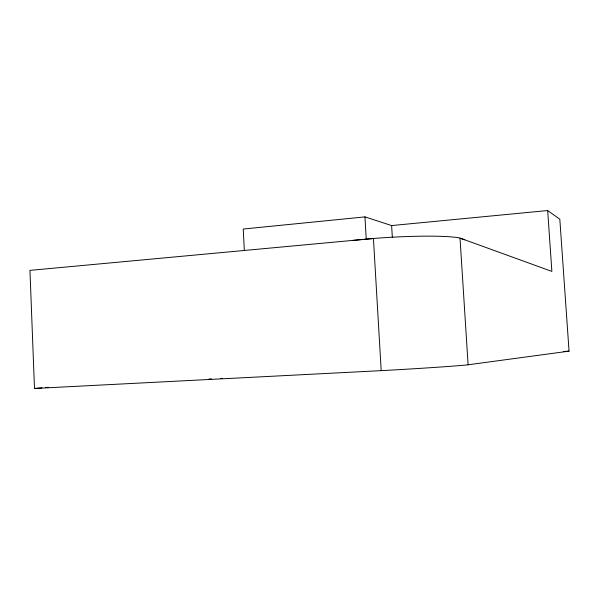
<?xml version="1.0" encoding="UTF-8"?>
<svg xmlns="http://www.w3.org/2000/svg" width="599" height="599" viewBox="0 0 599 599"><rect width="100%" height="100%" fill="white"/><g stroke="black" fill="none" stroke-linecap="round" stroke-linejoin="round"><path stroke-width="0.9" d="M381.204 370.646L373.432 238.484L29.95 270.374L34.487 388.466L384.745 370.459A77.885 1.363 -3.3 0 0 467.04 364.933L569.05 351.156L559.818 219.212L547.666 210.534L391.634 225.561L364.941 216.89L243.239 229.043L244.332 250.449M352.699 240.409L376.936 238.2A77.316 7.57 -3.5 0 1 458.916 237.825L464.719 239.787M34.487 388.466L41.93 387.838M45.659 387.523L48.452 387.291M563.457 351.456L569.05 351.156M547.666 210.534L551.881 271.407L460.01 238.08L468.111 364.813M391.634 225.561L392.352 237.548M364.941 216.89L366.266 239.622M222.603 378.306A87.649 1.4 -3.4 0 1 220.821 378.396M211.425 378.868A87.649 1.4 -3.4 0 1 208.991 378.987"/></g></svg>
